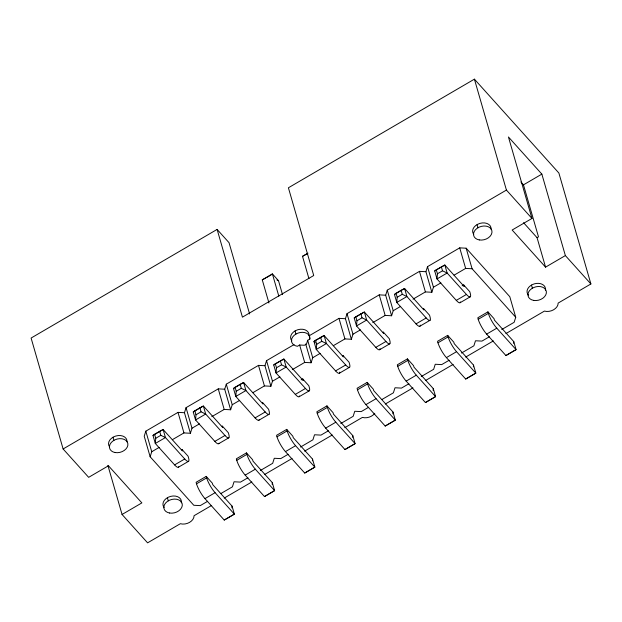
<?xml version="1.0" encoding="UTF-8"?>
<svg xmlns="http://www.w3.org/2000/svg" width="622" height="622" viewBox="0 0 622 622"><rect width="100%" height="100%" fill="white"/><g stroke="black" fill="none" stroke-linecap="round" stroke-linejoin="round"><path stroke-width="0.93" d="M174.595 464.891L184.734 458.974A12.059 2.76 59.7 0 0 188.528 457.738L188.093 456.237L181.982 449.442L182.417 450.95L163.135 429.522L159.652 431.31L154.583 434.273L155.741 438.285L155.313 443.463L174.595 464.891A12.059 2.76 59.7 0 0 178.724 466.764M214.839 441.387L224.977 435.47A12.059 2.76 59.7 0 0 228.772 434.234L228.336 432.733L222.225 425.946L222.66 427.446L203.378 406.018L199.895 407.807L194.826 410.769L195.984 414.781L195.557 419.959L214.839 441.387A12.059 2.76 59.7 0 0 218.967 443.261M255.082 417.891L265.221 411.966A12.059 2.76 59.7 0 0 269.015 410.738L268.58 409.229L262.468 402.442L262.904 403.942L243.622 382.514L240.139 384.303L235.069 387.265L236.228 391.277L235.8 396.463L255.082 417.891A12.059 2.76 59.7 0 0 259.273 419.461M231.913 507.84L232.053 506.106L212.771 484.678L212.335 483.177L206.232 476.39L196.085 482.307L196.521 483.815A12.059 2.76 59.7 0 0 204.949 498.626L224.231 520.054L234.37 514.13L232.053 506.106M301.149 379.848L302.712 378.938L303.147 380.446L283.865 359.018L275.313 363.761L276.471 367.773L276.036 372.959L295.318 394.387A12.059 2.76 59.7 0 0 299.516 395.965M272.156 484.336L272.296 482.61L253.014 461.182L252.579 459.674L246.468 452.886L236.329 458.811L236.764 460.311A12.059 2.76 59.7 0 0 245.192 475.122L264.474 496.55L274.613 490.626L272.296 482.61M335.561 370.883L345.708 364.966A12.059 2.76 59.7 0 0 349.502 363.73L349.066 362.229L342.955 355.434L343.391 356.942L324.109 335.515L315.556 340.265L316.715 344.277L316.279 349.455L335.561 370.883A12.059 2.76 59.7 0 0 339.783 372.111M312.399 460.832L312.539 459.106L293.257 437.678L292.822 436.178L286.711 429.382L276.572 435.307L277.008 436.807A12.059 2.76 59.7 0 0 285.436 451.619L304.718 473.047L314.856 467.13L312.539 459.106M375.805 347.379L385.951 341.462A12.059 2.76 59.7 0 0 389.737 340.226L389.31 338.726L383.199 331.938L383.634 333.439L364.352 312.011L355.8 316.761L356.958 320.773L356.523 325.951L375.805 347.379A12.059 2.76 59.7 0 0 380.026 348.608M352.643 437.328L352.783 435.602L333.501 414.174L333.065 412.674L326.954 405.886L316.816 411.803L317.251 413.311A12.059 2.76 59.7 0 0 325.679 428.123L344.961 449.55L355.1 443.626L352.783 435.602M416.048 323.883L426.194 317.959A12.059 2.76 59.7 0 0 429.981 316.73L429.553 315.222L423.442 308.434L423.877 309.935L404.595 288.507L401.112 290.295L396.043 293.257L397.201 297.269L396.766 302.455L416.048 323.883A12.059 2.76 59.7 0 0 420.27 325.112M392.879 413.832L393.026 412.098L373.744 390.67L373.309 389.17L367.198 382.382L357.059 388.299L357.495 389.807A12.059 2.76 59.7 0 0 365.923 404.619L385.197 426.047L395.343 420.122L393.026 412.098M462.123 285.84L463.685 284.93L464.121 286.439L444.839 265.011L436.286 269.761L437.437 273.766L437.009 278.951L456.291 300.379A12.059 2.76 59.7 0 0 460.49 301.958M433.122 390.328L433.27 388.602L413.988 367.174L413.552 365.666L407.441 358.878L397.303 364.803L397.738 366.304A12.059 2.76 59.7 0 0 406.158 381.115L425.44 402.543L435.587 396.618L433.27 388.602M473.365 366.825L473.513 365.098L454.231 343.671L453.796 342.17L447.684 335.375L437.546 341.299L437.981 342.8A12.059 2.76 59.7 0 0 446.402 357.611L465.684 379.039L475.83 373.122L473.513 365.098M513.609 343.321L513.756 341.595L494.474 320.167L494.039 318.666L487.928 311.879L477.789 317.795L478.225 319.304A12.059 2.76 59.7 0 0 486.645 334.115L505.927 355.543L516.073 349.618L513.756 341.595M172.387 439.676L183.941 432.928L190.394 433.27L184.454 412.72L178.009 412.37L145.812 431.17L144.218 436.216L150.151 456.773L193.792 505.274L200.237 505.616L207.67 501.278M150.151 456.773L151.745 451.727L145.812 431.17M184.454 412.72L186.056 407.674L218.252 388.874L224.697 389.216L230.638 409.774L224.184 409.424L211.799 416.654M190.394 433.27L191.988 428.224L186.056 407.674M224.697 389.216L226.299 384.171L258.495 365.371L264.941 365.713L270.873 386.27L264.428 385.92L252.874 392.676M230.638 409.774L232.231 404.728L226.299 384.171M264.941 365.713L266.543 360.667L294.05 344.604M270.873 386.27L272.475 381.224L266.543 360.667M307.688 340.296L306.522 343.982A9.423 6.803 -16.1 0 1 304.345 345.249L299.641 345L297.448 346.283A9.423 6.803 -16.1 0 1 291.827 338.609A9.423 6.803 -16.1 0 1 302.587 332.327A9.423 6.803 -16.1 0 1 309.88 339.021L307.688 340.296L312.718 357.72L311.117 362.766L304.671 362.424L292.286 369.655M333.361 345.669L344.915 338.92L351.36 339.262L345.428 318.713L347.029 313.667L379.226 294.867L385.671 295.209L391.603 315.766L385.158 315.416L372.772 322.647M351.36 339.262L352.962 334.216L347.029 313.667M385.671 295.209L387.273 290.163L419.469 271.363L425.914 271.705L431.847 292.262L425.401 291.92L413.016 299.151M391.603 315.766L393.205 310.72L387.273 290.163M425.914 271.705L427.516 266.659L459.712 247.859L466.158 248.201L509.799 296.702L515.731 317.259L514.137 322.305L501.752 329.536M431.847 292.262L433.448 287.216L427.516 266.659M270.811 275.079L272.397 273.905L278.508 280.701L282.52 294.595M152.996 435.439L163.135 429.522L165.452 437.546L155.313 443.463L152.996 435.439L154.583 434.273M193.24 411.943L203.378 406.018L205.695 414.042L195.557 419.959L193.24 411.943L194.826 410.769M233.483 388.439L243.622 382.514L245.939 390.538L235.8 396.463L233.483 388.439L235.069 387.265M273.727 364.935L283.865 359.018L286.182 367.034L276.036 372.959L273.727 364.935L275.313 363.761M315.556 340.265L313.97 341.439L316.279 349.455L326.426 343.538L324.109 335.515L313.97 341.439L315.253 342.862M354.213 317.935L364.352 312.011L366.669 320.035L356.523 325.951L354.213 317.935L355.8 316.761M394.457 294.431L404.595 288.507L406.912 296.531L396.766 302.455L394.457 294.431L396.043 293.257M434.7 270.928L444.839 265.011L447.148 273.027L437.009 278.951L434.7 270.928L436.286 269.761M188.637 461.26L178.498 467.176M228.88 437.756L218.742 443.68M269.124 414.252L258.985 420.177M309.367 390.756L299.229 396.673M349.611 367.252L339.472 373.169M389.854 343.748L379.715 349.673M430.097 320.244L419.959 326.169M470.341 296.748L460.194 302.665M249.609 313.962L229.036 242.681L217.109 229.417L31.1 338.041L63.117 448.967L88.651 477.338L108.453 465.777L141.863 502.903L122.06 514.472L147.593 542.843L180.341 523.716A9.423 6.803 -16.1 0 0 194.064 515.708L211.651 505.437M505.911 333.586L544.429 311.093A9.423 6.803 -16.1 0 0 558.152 303.077L590.9 283.959L558.883 173.033L474.407 79.157L288.406 187.782L313.729 275.515L242.432 317.15L217.109 229.417M268.945 302.992L262.259 279.83L272.397 273.905L278.812 296.142M308.916 278.563L302.502 256.326L307.96 253.138M266.465 277.622L270.088 275.507M307.431 253.69L302.502 256.326M63.117 448.967L506.425 190.075L474.407 79.157M545.564 267.141L537.058 237.69L538.489 236.858L523.475 184.843L541.855 174.113L508.446 136.988L531.958 218.454L512.155 230.016L545.564 267.141L565.367 255.58L541.855 174.113M345.428 318.713L338.982 318.363L308.978 335.888A9.423 6.803 -16.1 0 0 297.907 329.699A9.423 6.803 -16.1 0 0 291.866 340.84M155.741 438.285L160.81 435.322L165.452 437.546L184.734 458.974M195.984 414.781L201.054 411.818L205.695 414.042L224.977 435.47M236.228 391.277L241.297 388.315L245.939 390.538L265.221 411.966M276.471 367.773L281.541 364.819L286.182 367.034L305.464 388.462A12.059 2.76 59.7 0 0 309.258 387.234L308.823 385.726L302.712 378.938M316.715 344.277L321.784 341.315L326.426 343.538L345.708 364.966M356.958 320.773L362.027 317.811L366.669 320.035L385.951 341.462M397.201 297.269L402.271 294.307L406.912 296.531L426.194 317.959M437.437 273.766L442.514 270.811L447.148 273.027L466.43 294.455A12.059 2.76 59.7 0 0 470.224 293.226L469.797 291.718L463.685 284.93M151.745 451.727L159.178 447.389M191.988 428.224L199.421 423.885M232.231 404.728L239.664 400.389M272.475 381.224L279.908 376.885M312.718 357.72L320.151 353.382M352.962 334.216L360.395 329.878M393.205 310.72L400.638 306.382M433.448 287.216L440.881 282.878M454.083 275.165L465.645 268.416L472.09 268.758L515.731 317.259M295.318 394.387L305.464 388.462M456.291 300.379L466.43 294.455M196.521 483.815L206.66 477.89L206.232 476.39M236.764 460.311L246.903 454.394L246.468 452.886M277.008 436.807L287.146 430.891L286.711 429.382M317.251 413.311L327.39 407.387L326.954 405.886M357.495 389.807L367.633 383.883L367.198 382.382M397.738 366.304L407.877 360.387L407.441 358.878M437.981 342.8L448.12 336.883L447.684 335.375M478.225 319.304L488.363 313.379L487.928 311.879M204.949 498.626L215.088 492.702L234.37 514.13L224.231 520.054M245.192 475.122L255.331 469.198L274.613 490.626L264.474 496.55M285.436 451.619L295.574 445.702L314.856 467.13L304.718 473.047M325.679 428.123L335.818 422.198L355.1 443.626L344.961 449.55M365.923 404.619L376.061 398.694L395.343 420.122L385.197 426.047M406.158 381.115L416.305 375.19L435.587 396.618L425.44 402.543M446.402 357.611L456.548 351.694L475.83 373.122L465.684 379.039M486.645 334.115L496.791 328.191L516.073 349.618L505.927 355.543M220.872 493.565L232.434 486.816L234.035 481.77L240.481 482.112L247.914 477.774M260.291 470.543L272.677 463.312L274.279 458.266L280.724 458.616L288.157 454.278M300.535 447.039L312.92 439.808L314.522 434.77L320.968 435.112L328.4 430.774M340.778 423.543L353.164 416.312L354.765 411.266L361.211 411.608L368.636 407.27M381.846 399.557L393.407 392.809L395.001 387.763L401.454 388.105L408.879 383.766M421.265 376.535L433.651 369.305L435.244 364.259L441.698 364.609L449.123 360.27M461.508 353.032L473.894 345.801L475.488 340.763L481.941 341.105L489.366 336.766M224.208 498.098L251.848 481.964M264.404 474.625L292.045 458.484M304.601 451.152L332.241 435.011M344.798 427.679L362.385 417.409A9.423 6.803 -16.1 0 0 374.771 413.296M385.321 404.012L412.954 387.871M425.518 380.54L453.15 364.399M465.715 357.067L493.347 340.926M262.259 279.83L265.742 278.042M276.961 279.954L278.508 280.701M520.902 181.989L523.475 184.843M506.425 190.075L531.958 218.454M565.367 255.58L590.9 283.959M523.568 222.699L537.058 237.69M531.483 285.078L532.385 288.211M477.074 224.612L477.976 227.745M466.158 248.201L472.09 268.758M459.712 247.859L465.645 268.416M441.356 266.799L442.514 270.811M419.469 271.363L425.401 291.92M401.112 290.295L402.271 294.307M379.226 294.867L385.158 315.416M360.869 313.799L362.027 317.811M338.982 318.363L344.915 338.92M320.625 337.303L321.784 341.315M309.429 337.451L309.88 339.021M305.705 343.997L311.117 362.766M299.641 345L304.671 362.424M295.03 330.927L295.932 334.061M280.382 360.807L281.541 364.819M258.495 365.371L264.428 385.92M240.139 384.303L241.297 388.315M218.252 388.874L224.184 409.424M199.895 407.807L201.054 411.818M178.009 412.37L183.941 432.928M159.652 431.31L160.81 435.322M167.396 497.701L168.298 500.834M112.986 437.235L113.888 440.368M107.894 465.404L122.06 514.472M496.791 328.191A12.059 2.76 59.7 0 1 488.363 313.379M456.548 351.694A12.059 2.76 59.7 0 1 448.12 336.883M376.061 398.694A12.059 2.76 59.7 0 1 367.633 383.883M416.305 375.19A12.059 2.76 59.7 0 1 407.877 360.387M215.088 492.702A12.059 2.76 59.7 0 1 206.66 477.89M255.331 469.198A12.059 2.76 59.7 0 1 246.903 454.394M295.574 445.702A12.059 2.76 59.7 0 1 287.146 430.891M335.818 422.198A12.059 2.76 59.7 0 1 327.39 407.387M528.513 295.193A9.423 6.803 -16.1 0 1 534.298 283.865A9.423 6.803 -16.1 0 1 545.401 290.217M473.754 234.346A9.423 6.803 -16.1 0 1 479.889 223.399A9.423 6.803 -16.1 0 1 491.069 229.238M164.076 507.435A9.423 6.803 -16.1 0 1 170.537 496.403A9.423 6.803 -16.1 0 1 181.313 502.84M109.666 446.969A9.423 6.803 -16.1 0 1 115.801 436.03A9.423 6.803 -16.1 0 1 126.981 441.869M533.699 300.403A9.423 6.803 -16.1 0 0 546.318 291.329A9.423 6.803 -16.1 0 0 531.46 288.81A9.423 6.803 -16.1 0 0 533.699 300.403M479.298 239.936A9.423 6.803 -16.1 0 0 491.909 230.863A9.423 6.803 -16.1 0 0 477.051 228.344A9.423 6.803 -16.1 0 0 479.298 239.936M169.612 513.026A9.423 6.803 -16.1 0 0 182.23 503.96A9.423 6.803 -16.1 0 0 167.372 501.433A9.423 6.803 -16.1 0 0 169.612 513.026M115.202 452.559A9.423 6.803 -16.1 0 0 127.821 443.494A9.423 6.803 -16.1 0 0 112.963 440.975A9.423 6.803 -16.1 0 0 115.202 452.559"/></g></svg>
